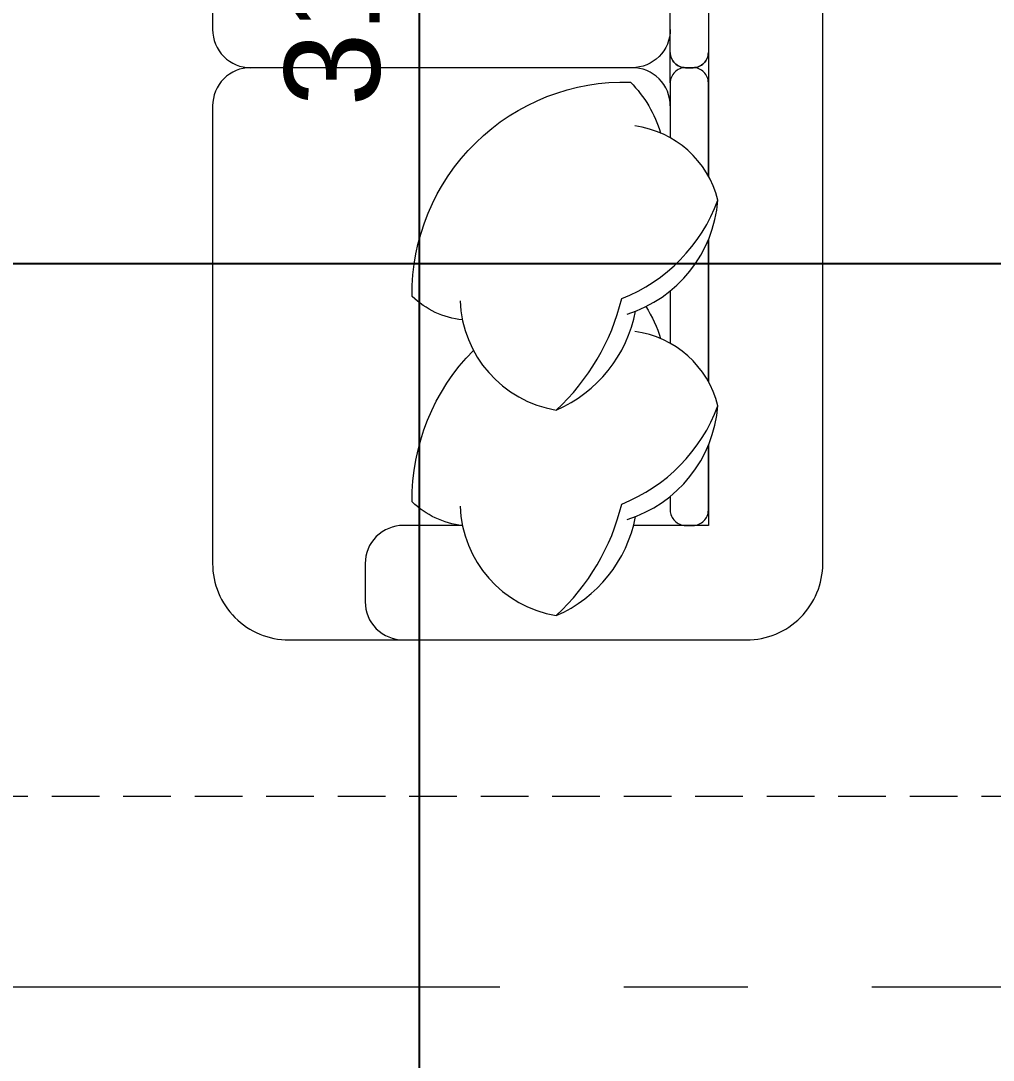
# Model space of a CAD drawing. Header units: centimetres. Extents: x 99002 to 104403, y -55119 to -48358.
# Drawn here: x 102956.5 to 103084, y -53431.9 to -53295.7 of the extents above; entities that cross this region are included whole.
import ezdxf

# ---------------------------------------------------------------- set-up
doc = ezdxf.new("R2010")
doc.units = ezdxf.units.CM
doc.header["$LTSCALE"] = 50
doc.header["$MEASUREMENT"] = 0
doc.linetypes.add('AXES', pattern=[2, 1.25, -0.25, 0.25, -0.25])
doc.linetypes.add('CACHE', pattern=[0.375, 0.25, -0.125])
doc.layers.get('0').update_dxf_attribs({"color": 8})
doc.layers.add('AXES', color=10, linetype='AXES')
doc.layers.add('COTE 50ème', color=1, linetype='Continuous')
for name, color, linetype, lineweight in [('BETON CACHE', 4, 'CACHE', 5), ('MACONNERIE COUPE', 7, 'Continuous', 30), ('mobilimi', 8, 'Continuous', 9)]:
    doc.layers.add(name, color=color, linetype=linetype, lineweight=lineweight)
doc.styles.add('RS_TXT_50', font='arial.ttf', dxfattribs={"height": 12.5})
doc.dimstyles.new('RS_50CM_LINEAIRE', dxfattribs={"dimscale": 5, "dimtxt": 12.5, "dimasz": 1.5, "dimexe": 1, "dimexo": 2.5, "dimgap": 1, "dimtad": 1, "dimdec": 1, "dimrnd": 0.5, "dimdsep": 46, "dimtxsty": 'RS_TXT_50', "dimblk1": 'ARCHTICK', "dimblk2": 'ARCHTICK', "dimsah": 1, "dimcen": 2.5, "dimdle": 1, "dimclrt": 4, "dimadec": 0, "dimazin": 2, "dimtfac": 1, "dimtdec": 1, "dimtix": 1, "dimtmove": 2, "dimatfit": 3, "dimfxl": 1, "dimtolj": 1, "dimtzin": 0, "dimarcsym": 0})

# ---------------------------------------------------------------- blocks, each defined once
blk = doc.blocks.new('A$Cb79da119')
at = {"layer": 'AXES', "lineweight": 5, "ltscale": 1.3}
blk.add_line((3195, -2560), (-1985, -2560), dxfattribs=at)
blk = doc.blocks.new('_ArchTick')
at = {"color": 0, "linetype": 'ByBlock', "const_width": 0.15}
blk.add_lwpolyline([(-0.5, -0.5), (0.5, 0.5)], dxfattribs=at)
blk = doc.blocks.new('*D1370')
at = {"layer": 'COTE 50ème', "color": 0, "lineweight": -2, "ltscale": 0.5, "transparency": 16777216}
for p, q in [((102394.34, -53366.95), (102394.34, -53322.5)), ((103094.34, -53357.42), (103094.34, -53322.5)), ((102389.34, -53327.5), (103099.34, -53327.5))]:
    blk.add_line(p, q, dxfattribs=at)
at = {"layer": 'Defpoints', "color": 0, "ltscale": 0.5, "transparency": 16777216}
for p in [(103094.34, -53327.5), (103094.34, -53369.92), (102394.34, -53379.45)]:
    blk.add_point(p, dxfattribs=at)
at = {"layer": 'COTE 50ème', "color": 0, "lineweight": -2, "ltscale": 0.5, "transparency": 16777216, "xscale": 7.5, "yscale": 7.5, "zscale": 7.5, "rotation": 180}
blk.add_blockref('_ArchTick', (102394.34, -53327.5), dxfattribs=at)
at = {"layer": 'COTE 50ème', "color": 0, "lineweight": -2, "ltscale": 0.5, "transparency": 16777216, "xscale": 7.5, "yscale": 7.5, "zscale": 7.5}
blk.add_blockref('_ArchTick', (103094.34, -53327.5), dxfattribs=at)
at = {"layer": 'COTE 50ème', "color": 4, "ltscale": 0.5, "transparency": 16777216, "insert": (102744.34, -53316.12), "char_height": 12.5, "attachment_point": 5, "style": 'RS_TXT_50'}
blk.add_mtext('\\A1;700', dxfattribs=at)
blk = doc.blocks.new('*D1443')
at = {"layer": 'COTE 50ème', "color": 0, "lineweight": -2, "ltscale": 0.5, "transparency": 16777216}
for p, q in [((103008.82, -53452.36), (103008.82, -53132.36)), ((103024.54, -53137.36), (103003.82, -53137.36)), ((103081.84, -53447.36), (103003.82, -53447.36))]:
    blk.add_line(p, q, dxfattribs=at)
at = {"layer": 'Defpoints', "color": 0, "ltscale": 0.5, "transparency": 16777216}
for p in [(103008.82, -53137.36), (103037.04, -53137.36), (103094.34, -53447.36)]:
    blk.add_point(p, dxfattribs=at)
at = {"layer": 'COTE 50ème', "color": 0, "lineweight": -2, "ltscale": 0.5, "transparency": 16777216, "xscale": 7.5, "yscale": 7.5, "zscale": 7.5}
for p, rotation in [((103008.82, -53137.36), 90), ((103008.82, -53447.36), 270)]:
    blk.add_blockref('_ArchTick', p, dxfattribs=dict(at, rotation=rotation))
at = {"layer": 'COTE 50ème', "color": 4, "ltscale": 0.5, "transparency": 16777216, "insert": (102997.44, -53292.36), "char_height": 12.5, "attachment_point": 5, "rotation": 90, "style": 'RS_TXT_50'}
blk.add_mtext('\\A1;310', dxfattribs=at)

msp = doc.modelspace()

# ---------------------------------------------------------------- linework, layer by layer
at = {"layer": 'BETON CACHE', "lineweight": 5, "ltscale": 0.5}
msp.add_lwpolyline([(103229.34, -53397.36), (101029.34, -53397.36), (101029.34, -53447.36), (103229.34, -53447.36)], close=True, dxfattribs=at)
at = {"layer": 'mobilimi'}
for points in [[(102981.68, -53296.82, 0.414214), (102986.68, -53301.82, 0.414214), (102981.68, -53306.82), (102981.68, -53366.82, 0.414214), (102991.68, -53376.82), (103051.68, -53376.82, 0.414214), (103061.68, -53366.82), (103061.68, -53236.82, 0.414214), (103051.68, -53226.82), (102991.68, -53226.82, 0.414214), (102981.68, -53236.82), (102981.68, -53296.82, 0.414214), (102986.68, -53301.82, 0.414214), (102981.68, -53306.82)], [(103046.68, -53260.66), (103046.68, -53299.82, -0.414214), (103044.68, -53301.82), (103043.68, -53301.82, -0.414214), (103041.68, -53299.82), (103041.68, -53265.69, -0.414214)], [(103041.68, -53296.82, -0.414214), (103036.68, -53301.82), (102986.68, -53301.82, -0.414214)], [(103041.68, -53296.82, -0.414214), (103036.68, -53301.82)], [(103041.68, -53306.82, 0.414214), (103036.68, -53301.82), (102986.68, -53301.82, 0.414214)], [(103041.68, -53306.82, 0.414214), (103036.68, -53301.82)], [(103046.68, -53316.05), (103046.68, -53303.82, 0.414214), (103044.68, -53301.82), (103043.68, -53301.82, 0.414214), (103041.68, -53303.82), (103041.68, -53311.01, 0.414214)], [(103014.43, -53334.89, -0.165541), (103007.83, -53331.8, -0.425989), (103036.47, -53303.72, -0.121523), (103040.42, -53310.39, 7.115464)], [(103036.01, -53334.11, 0.306663), (103047.93, -53319.19, 0.30633), (103037.04, -53309.45, -0.872847)], [(103026.73, -53346.7, 0.14773), (103035.32, -53332.09, 0.213343), (103047.93, -53319.19, 0.178662)], [(103046.68, -53342.98), (103046.68, -53324.37, 0.414214)], [(103041.68, -53331.07), (103041.68, -53337.95, 0.414214)], [(103014.13, -53332.37, 0.356772), (103026.73, -53346.7, 0.249542), (103037.12, -53333.72, -9.61688)], [(103038.46, -53333.13, -0.071865), (103040.42, -53337.32, 7.115464)], [(103036.01, -53361.04, 0.306663), (103047.93, -53346.13, 0.30633), (103037.04, -53336.39, -0.872847)], [(103014.43, -53361.83, -0.165541), (103007.83, -53358.74, -0.200231), (103015.87, -53338.89, -0.121523)], [(103026.73, -53373.64, 0.14773), (103035.32, -53359.02, 0.213343), (103047.93, -53346.13, 0.178662)], [(103046.68, -53351.3), (103046.68, -53361.82), (103036.86, -53361.82, 0.414214)], [(103046.68, -53359.82), (103046.68, -53351.3, 0.414214)], [(103041.68, -53358), (103041.68, -53359.82, 0.414214), (103043.68, -53361.82), (103044.68, -53361.82, 0.414214), (103046.68, -53359.82)], [(103014.13, -53359.31, 0.356772), (103026.73, -53373.64, 0.249542), (103037.12, -53360.65, -9.61688)], [(103014.43, -53361.82), (103006.68, -53361.82, 0.414214), (103001.68, -53366.82), (103001.68, -53371.82, 0.414214), (103006.68, -53376.82)]]:
    msp.add_lwpolyline(points, format="xyb", dxfattribs=at)
for points in [[(103046.68, -53260.66), (103046.68, -53316.05)], [(103046.68, -53324.37), (103046.68, -53342.98)]]:
    msp.add_lwpolyline(points, dxfattribs=at)
msp.add_lwpolyline([(103046.68, -53299.82), (103046.68, -53303.82, 0.414214), (103044.68, -53301.82), (103043.68, -53301.82, 0.414214), (103041.68, -53303.82), (103041.68, -53299.82, 0.414214), (103043.68, -53301.82), (103044.68, -53301.82, 0.414214)], format="xyb", close=True, dxfattribs=at)

# ---------------------------------------------------------------- block references
at = {"layer": 'MACONNERIE COUPE', "lineweight": 5, "ltscale": 0.5}
msp.add_blockref('A$Cb79da119', (101124.34, -50862.36), dxfattribs=at)

# ---------------------------------------------------------------- dimensions: what is measured, and where the dimension line sits
at = {"layer": 'COTE 50ème', "ltscale": 0.5}
dim = msp.add_linear_dim(base=(103008.82, -53137.36), p1=(103094.34, -53447.36), p2=(103037.04, -53137.36), angle=90, dimstyle='RS_50CM_LINEAIRE', dxfattribs=at)
dim.commit()
dim.dimension.update_dxf_attribs({"geometry": '*D1443', "text_midpoint": (102997.44, -53292.36)})
dim = msp.add_linear_dim(base=(103094.34, -53327.5), p1=(102394.34, -53379.45), p2=(103094.34, -53369.92), dimstyle='RS_50CM_LINEAIRE', dxfattribs=at)
dim.commit()
dim.dimension.update_dxf_attribs({"geometry": '*D1370', "text_midpoint": (102744.34, -53316.12)})

doc.saveas('drawing.dxf')
